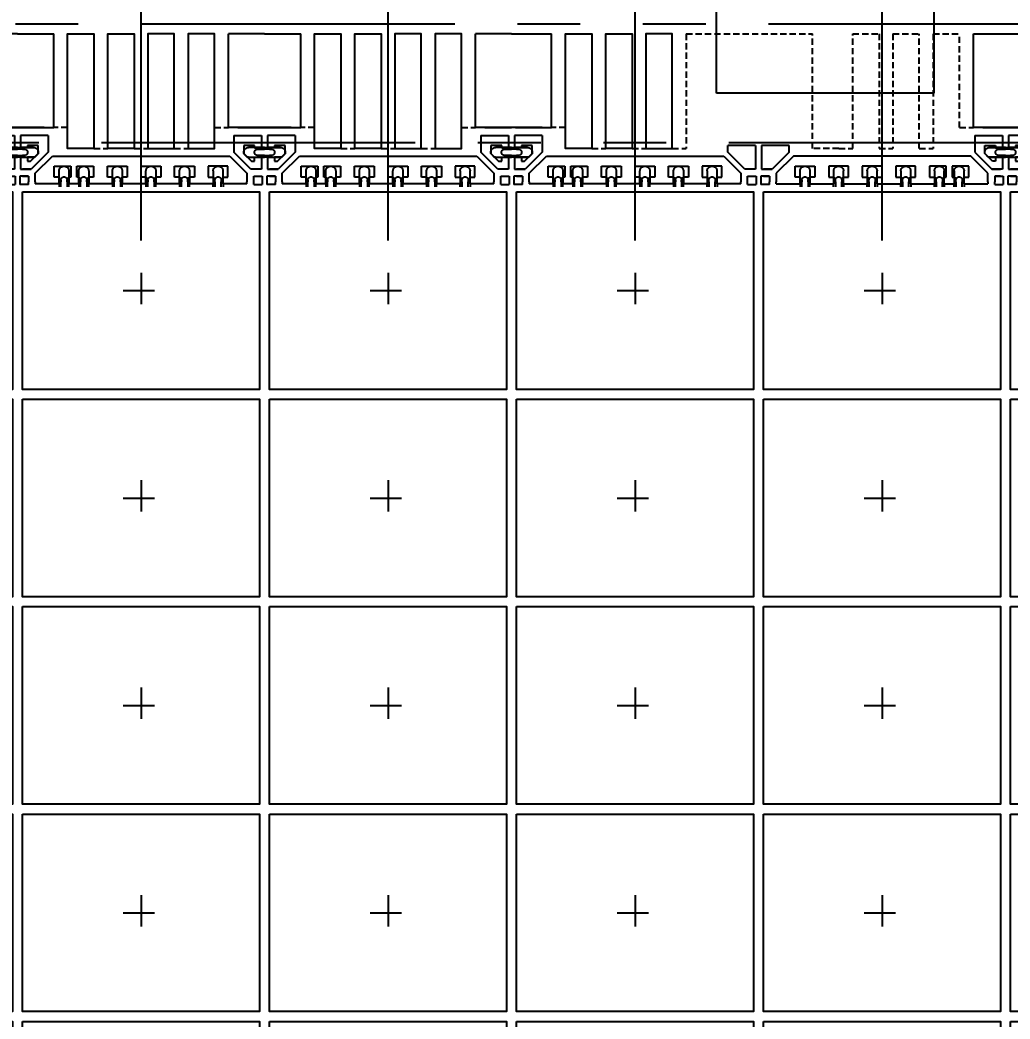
# Model space of a CAD drawing. Extents: x 98 to 785, y 191 to 514.
# Drawn here: x 182.7 to 232.8, y 383.9 to 434.5 of the extents above; entities that cross this region are included whole.
import ezdxf

# ---------------------------------------------------------------- set-up
doc = ezdxf.new("R2010")
doc.units = 0
doc.header["$LTSCALE"] = 12.7
doc.header["$MEASUREMENT"] = 0
doc.header["$PDMODE"] = 2
for name, pattern in [('CENTER', [2, 1.25, -0.25, 0.25, -0.25]), ('HIDDEN', [0.375, 0.25, -0.125]), ('PHANTOM', [2.5, 1.25, -0.25, 0.25, -0.25, 0.25, -0.25])]:
    doc.linetypes.add(name, pattern=pattern)
doc.layers.get('0').update_dxf_attribs({"linetype": 'CONTINUOUS'})
doc.layers.get('DEFPOINTS').update_dxf_attribs({"linetype": 'CONTINUOUS'})
for name, color, linetype in [('SH-01_CENTER', 2, 'CENTER'), ('SH-01_DIM', 4, 'CONTINUOUS'), ('SH-01_HATCH', 10, 'CONTINUOUS'), ('SH-01_HIDDEN', 6, 'HIDDEN'), ('SH-01_MISC', 5, 'CONTINUOUS'), ('SH-01_OBJECT', 7, 'CONTINUOUS'), ('SH-01_PHANTOM', 1, 'PHANTOM')]:
    doc.layers.add(name, color=color, linetype=linetype)
doc.styles.get("Standard").update_dxf_attribs({"font": 'simplex.shx', "width": 0.82})
doc.dimstyles.get("Standard").update_dxf_attribs({"dimtxt": 0.18, "dimasz": 0.18, "dimexe": 0.18, "dimexo": 0.0625, "dimgap": 0.09, "dimtad": 0, "dimtih": 1, "dimtoh": 1, "dimdec": 4, "dimzin": 0, "dimdsep": 46, "dimtxsty": 'STANDARD', "dimcen": 0.09, "dimadec": 0, "dimazin": 0, "dimtfac": 1, "dimtdec": 4, "dimtofl": 0, "dimtmove": 0, "dimatfit": 3, "dimfxl": 1, "dimtolj": 1, "dimtzin": 0, "dimarcsym": 0})
pattern_1 = [(45, (204.533842, 204.71789), (-0.022097087, 0.022097087), [])]
pattern_2 = [(45, (237.58964, 197.382512), (-0.02209709, 0.02209709), [])]

# ---------------------------------------------------------------- blocks, each defined once
blk = doc.blocks.new('*D17')
at = {"layer": 'DEFPOINTS', "color": 0, "ltscale": 0.05, "transparency": 16777216}
for p in [(149.533, 465.062), (149.533, 440.584), (445.033, 347.264)]:
    blk.add_point(p, dxfattribs=at)
at = {"layer": 'SH-01_DIM', "ltscale": 0.05, "transparency": 16777216}
blk.add_line((149.533, 443.124), (149.533, 465.062), dxfattribs=at)
at = {"layer": 'SH-01_DIM', "ltscale": 0.05, "transparency": 16777216, "insert": (149.533, 470.047), "char_height": 1.524, "attachment_point": 5, "rotation": 90}
blk.add_mtext('\\A1; 147.7500', dxfattribs=at)
blk = doc.blocks.new('_Open30')
at = {"color": 0, "lineweight": -2}
for p, q in [((-1, 0.268), (0, 0)), ((0, 0), (-1, -0.268)), ((0, 0), (-1, 0))]:
    blk.add_line(p, q, dxfattribs=at)
blk = doc.blocks.new('*D18')
at = {"layer": 'DEFPOINTS', "color": 0, "ltscale": 0.05, "transparency": 16777216}
for p in [(139.538, 457.57), (145.033, 441.264), (445.033, 347.264)]:
    blk.add_point(p, dxfattribs=at)
at = {"layer": 'SH-01_DIM', "ltscale": 0.05, "transparency": 16777216}
for p, q in [((139.538, 451.22), (139.538, 457.57)), ((145.033, 447.614), (139.538, 451.22)), ((145.033, 443.804), (145.033, 447.614))]:
    blk.add_line(p, q, dxfattribs=at)
at = {"layer": 'SH-01_DIM', "ltscale": 0.05, "transparency": 16777216, "insert": (139.538, 467.942), "char_height": 1.524, "attachment_point": 5, "rotation": 90}
blk.add_mtext('\\A1; 150.000+/-0.0760', dxfattribs=at)
blk = doc.blocks.new('*D20')
at = {"layer": 'DEFPOINTS', "color": 0, "ltscale": 0.05, "transparency": 16777216}
for p in [(186.122, 465.062), (186.133, 440.584), (445.033, 347.264)]:
    blk.add_point(p, dxfattribs=at)
at = {"layer": 'SH-01_DIM', "ltscale": 0.05, "transparency": 16777216}
for p, q in [((186.122, 458.712), (186.122, 465.062)), ((186.133, 452.362), (186.122, 458.712)), ((186.133, 443.124), (186.133, 452.362))]:
    blk.add_line(p, q, dxfattribs=at)
at = {"layer": 'SH-01_DIM', "ltscale": 0.05, "transparency": 16777216, "insert": (186.122, 470.047), "char_height": 1.524, "attachment_point": 5, "rotation": 90}
blk.add_mtext('\\A1; 129.4500', dxfattribs=at)
blk = doc.blocks.new('A$C548803C5')
at = {"layer": 'SH-01_CENTER', "ltscale": 0.05}
for p, q in [((1, 1.451), (1, 0.549)), ((0.549, 1), (1.451, 1))]:
    blk.add_line(p, q, dxfattribs=at)
at = {"layer": 'SH-01_MISC', "ltscale": 0.05}
blk.add_lwpolyline([(-2, 3.5), (4, 3.5), (4, -1.5), (-2, -1.5)], close=True, dxfattribs=at)
blk = doc.blocks.new('*D67')
at = {"layer": 'DEFPOINTS', "color": 0, "ltscale": 0.05, "transparency": 16777216}
for p in [(226.283, 453.199), (226.283, 420.764), (445.033, 347.264)]:
    blk.add_point(p, dxfattribs=at)
at = {"layer": 'SH-01_DIM', "ltscale": 0.05, "transparency": 16777216}
blk.add_line((226.283, 423.304), (226.283, 453.199), dxfattribs=at)
at = {"layer": 'SH-01_DIM', "ltscale": 0.05, "transparency": 16777216, "insert": (226.283, 458.184), "char_height": 1.524, "attachment_point": 5, "rotation": 90}
blk.add_mtext('\\A1; 109.3750', dxfattribs=at)
blk = doc.blocks.new('*D68')
at = {"layer": 'DEFPOINTS', "color": 0, "ltscale": 0.05, "transparency": 16777216}
for p in [(213.783, 453.199), (213.783, 420.764), (445.033, 347.264)]:
    blk.add_point(p, dxfattribs=at)
at = {"layer": 'SH-01_DIM', "ltscale": 0.05, "transparency": 16777216}
blk.add_line((213.783, 423.304), (213.783, 453.199), dxfattribs=at)
at = {"layer": 'SH-01_DIM', "ltscale": 0.05, "transparency": 16777216, "insert": (213.783, 458.065), "char_height": 1.524, "attachment_point": 5, "rotation": 90}
blk.add_mtext('\\A1; 115.6250', dxfattribs=at)
blk = doc.blocks.new('*D69')
at = {"layer": 'DEFPOINTS', "color": 0, "ltscale": 0.05, "transparency": 16777216}
for p in [(201.283, 453.199), (201.283, 420.764), (445.033, 347.264)]:
    blk.add_point(p, dxfattribs=at)
at = {"layer": 'SH-01_DIM', "ltscale": 0.05, "transparency": 16777216}
blk.add_line((201.283, 423.304), (201.283, 453.199), dxfattribs=at)
at = {"layer": 'SH-01_DIM', "ltscale": 0.05, "transparency": 16777216, "insert": (201.283, 458.065), "char_height": 1.524, "attachment_point": 5, "rotation": 90}
blk.add_mtext('\\A1; 121.8750', dxfattribs=at)
blk = doc.blocks.new('*D70')
at = {"layer": 'DEFPOINTS', "color": 0, "ltscale": 0.05, "transparency": 16777216}
for p in [(188.783, 453.199), (188.783, 420.764), (445.033, 347.264)]:
    blk.add_point(p, dxfattribs=at)
at = {"layer": 'SH-01_DIM', "ltscale": 0.05, "transparency": 16777216}
blk.add_line((188.783, 423.304), (188.783, 453.199), dxfattribs=at)
at = {"layer": 'SH-01_DIM', "ltscale": 0.05, "transparency": 16777216, "insert": (188.783, 458.065), "char_height": 1.524, "attachment_point": 5, "rotation": 90}
blk.add_mtext('\\A1; 128.1250', dxfattribs=at)
blk = doc.blocks.new('*D71')
at = {"layer": 'DEFPOINTS', "color": 0, "ltscale": 0.05, "transparency": 16777216}
for p in [(176.283, 453.199), (176.283, 420.764), (445.033, 347.264)]:
    blk.add_point(p, dxfattribs=at)
at = {"layer": 'SH-01_DIM', "ltscale": 0.05, "transparency": 16777216}
blk.add_line((176.283, 423.304), (176.283, 453.199), dxfattribs=at)
at = {"layer": 'SH-01_DIM', "ltscale": 0.05, "transparency": 16777216, "insert": (176.283, 458.184), "char_height": 1.524, "attachment_point": 5, "rotation": 90}
blk.add_mtext('\\A1; 134.3750', dxfattribs=at)
blk = doc.blocks.new('*D72')
at = {"layer": 'DEFPOINTS', "color": 0, "ltscale": 0.05, "transparency": 16777216}
for p in [(163.783, 453.199), (163.783, 420.764), (445.033, 347.264)]:
    blk.add_point(p, dxfattribs=at)
at = {"layer": 'SH-01_DIM', "ltscale": 0.05, "transparency": 16777216}
blk.add_line((163.783, 423.304), (163.783, 453.199), dxfattribs=at)
at = {"layer": 'SH-01_DIM', "ltscale": 0.05, "transparency": 16777216, "insert": (163.783, 458.184), "char_height": 1.524, "attachment_point": 5, "rotation": 90}
blk.add_mtext('\\A1; 140.6250', dxfattribs=at)
blk = doc.blocks.new('*D9')
at = {"layer": 'DEFPOINTS', "color": 0, "ltscale": 0.05, "transparency": 16777216}
for p in [(163.783, 420.764), (135.527, 406.764), (445.033, 347.264)]:
    blk.add_point(p, dxfattribs=at)
at = {"layer": 'SH-01_DIM', "ltscale": 0.05, "transparency": 16777216}
for p, q in [((148.227, 420.764), (141.877, 406.764)), ((161.243, 420.764), (148.227, 420.764)), ((141.877, 406.764), (135.527, 406.764))]:
    blk.add_line(p, q, dxfattribs=at)
at = {"layer": 'SH-01_DIM', "ltscale": 0.05, "transparency": 16777216, "insert": (131.018, 406.764), "char_height": 1.524, "attachment_point": 5}
blk.add_mtext('\\A1; 36.7500', dxfattribs=at)
blk = doc.blocks.new('*D10')
at = {"layer": 'DEFPOINTS', "color": 0, "ltscale": 0.05, "transparency": 16777216}
for p in [(163.783, 410.264), (135.527, 398.264), (445.033, 347.264)]:
    blk.add_point(p, dxfattribs=at)
at = {"layer": 'SH-01_DIM', "ltscale": 0.05, "transparency": 16777216}
for p, q in [((148.227, 410.264), (141.877, 398.264)), ((161.243, 410.264), (148.227, 410.264)), ((141.877, 398.264), (135.527, 398.264))]:
    blk.add_line(p, q, dxfattribs=at)
at = {"layer": 'SH-01_DIM', "ltscale": 0.05, "transparency": 16777216, "insert": (131.137, 398.264), "char_height": 1.524, "attachment_point": 5}
blk.add_mtext('\\A1; 31.5000', dxfattribs=at)
blk = doc.blocks.new('*D11')
at = {"layer": 'DEFPOINTS', "color": 0, "ltscale": 0.05, "transparency": 16777216}
for p in [(163.783, 399.764), (135.527, 389.764), (445.033, 347.264)]:
    blk.add_point(p, dxfattribs=at)
at = {"layer": 'SH-01_DIM', "ltscale": 0.05, "transparency": 16777216}
for p, q in [((148.227, 399.764), (141.877, 389.764)), ((161.243, 399.764), (148.227, 399.764)), ((141.877, 389.764), (135.527, 389.764))]:
    blk.add_line(p, q, dxfattribs=at)
at = {"layer": 'SH-01_DIM', "ltscale": 0.05, "transparency": 16777216, "insert": (131.018, 389.764), "char_height": 1.524, "attachment_point": 5}
blk.add_mtext('\\A1; 26.2500', dxfattribs=at)
blk = doc.blocks.new('*D12')
at = {"layer": 'DEFPOINTS', "color": 0, "ltscale": 0.05, "transparency": 16777216}
for p in [(163.783, 389.264), (135.527, 381.264), (445.033, 347.264)]:
    blk.add_point(p, dxfattribs=at)
at = {"layer": 'SH-01_DIM', "ltscale": 0.05, "transparency": 16777216}
for p, q in [((148.227, 389.264), (141.877, 381.264)), ((161.243, 389.264), (148.227, 389.264)), ((141.877, 381.264), (135.527, 381.264))]:
    blk.add_line(p, q, dxfattribs=at)
at = {"layer": 'SH-01_DIM', "ltscale": 0.05, "transparency": 16777216, "insert": (131.137, 381.264), "char_height": 1.524, "attachment_point": 5}
blk.add_mtext('\\A1; 21.0000', dxfattribs=at)
blk = doc.blocks.new('A$C4C6C51ED')
at = {"layer": 'SH-01_HATCH', "ltscale": 0.05}
h = blk.add_hatch(dxfattribs=at)
h.set_pattern_fill('ANSI31', color=10, scale=0.25)
h.set_pattern_definition([(45, (33.0558, -7.33538), (-0.02209709, 0.02209709), [])])
h.paths.add_polyline_path([(24.079, 3.584), (24.064, 3.584), (24.064, 3.759), (24.079, 3.759)])
h.paths.add_polyline_path([(24.579, 3.584), (24.564, 3.584), (24.564, 3.759), (24.579, 3.759)])
h.paths.add_polyline_path([(24.344, 3.584), (24.329, 3.584), (24.329, 3.759), (24.344, 3.759)])
h.paths.add_polyline_path([(25.194, 3.584), (25.179, 3.584), (25.179, 3.759), (25.194, 3.759)])
h.paths.add_polyline_path([(25.429, 3.584), (25.414, 3.584), (25.414, 3.759), (25.429, 3.759)])
h.paths.add_polyline_path([(26.279, 3.584), (26.264, 3.584), (26.264, 3.759), (26.279, 3.759)])
h.paths.add_polyline_path([(26.044, 3.584), (26.029, 3.584), (26.029, 3.584), (26.029, 3.759), (26.044, 3.759)])
h.paths.add_polyline_path([(27.129, 3.584), (27.114, 3.584), (27.114, 3.759), (27.129, 3.759)])
h.paths.add_polyline_path([(26.894, 3.584), (26.879, 3.584), (26.879, 3.584), (26.879, 3.759), (26.894, 3.759)])
h.paths.add_polyline_path([(27.744, 3.584), (27.729, 3.584), (27.729, 3.759), (27.744, 3.759)])
h = blk.add_hatch(dxfattribs=at)
h.set_pattern_fill('ANSI31', color=10, scale=0.25)
h.paths.add_polyline_path([(23.029, 2.849), (22.854, 2.849), (22.854, 2.834), (23.029, 2.834)])
h.paths.add_polyline_path([(28.954, 2.849), (28.779, 2.849), (28.779, 2.834), (28.954, 2.834)])
at = {"layer": 'SH-01_HIDDEN'}
for p, q in [((23.829, 3.759), (23.829, 3.834)), ((23.874, 3.834), (23.874, 3.709)), ((24.034, 3.709), (24.034, 3.834)), ((24.079, 3.834), (24.079, 3.759)), ((24.329, 3.759), (24.329, 3.834)), ((24.374, 3.834), (24.374, 3.709)), ((24.534, 3.709), (24.534, 3.834)), ((24.579, 3.834), (24.579, 3.759)), ((25.179, 3.759), (25.179, 3.834)), ((25.224, 3.834), (25.224, 3.709)), ((25.384, 3.709), (25.384, 3.834)), ((25.429, 3.834), (25.429, 3.759)), ((26.029, 3.759), (26.029, 3.834)), ((26.074, 3.834), (26.074, 3.709)), ((26.234, 3.709), (26.234, 3.834)), ((26.279, 3.834), (26.279, 3.759)), ((26.879, 3.759), (26.879, 3.834)), ((26.924, 3.834), (26.924, 3.709)), ((27.084, 3.709), (27.084, 3.834)), ((27.129, 3.834), (27.129, 3.759)), ((27.729, 3.834), (27.729, 3.759)), ((27.774, 3.709), (27.774, 3.834)), ((27.934, 3.834), (27.934, 3.709)), ((27.979, 3.759), (27.979, 3.834)), ((23.829, 3.584), (23.829, 3.429)), ((23.874, 3.659), (23.874, 3.709)), ((24.034, 3.709), (24.034, 3.659)), ((24.079, 3.429), (24.079, 3.584)), ((24.329, 3.584), (24.329, 3.429)), ((24.374, 3.659), (24.374, 3.709)), ((24.534, 3.709), (24.534, 3.659)), ((24.579, 3.429), (24.579, 3.584)), ((25.179, 3.584), (25.179, 3.429)), ((25.224, 3.659), (25.224, 3.709)), ((25.384, 3.709), (25.384, 3.659)), ((25.429, 3.429), (25.429, 3.584)), ((26.029, 3.584), (26.029, 3.429)), ((26.074, 3.659), (26.074, 3.709)), ((26.234, 3.709), (26.234, 3.659)), ((26.279, 3.429), (26.279, 3.584)), ((26.879, 3.584), (26.879, 3.429)), ((26.924, 3.659), (26.924, 3.709)), ((27.084, 3.709), (27.084, 3.659)), ((27.129, 3.429), (27.129, 3.584)), ((27.729, 3.429), (27.729, 3.584)), ((27.774, 3.709), (27.774, 3.659)), ((27.934, 3.659), (27.934, 3.709)), ((27.979, 3.584), (27.979, 3.429)), ((22.854, 3.084), (22.779, 3.084)), ((22.779, 3.039), (22.954, 3.039)), ((22.954, 3.039), (22.904, 3.039)), ((23.029, 3.084), (23.184, 3.084)), ((23.184, 3.084), (23.029, 3.084)), ((23.216, 3.078), (23.298, 2.996)), ((28.509, 2.996), (28.591, 3.078)), ((28.624, 3.084), (28.779, 3.084)), ((29.029, 3.039), (28.854, 3.039)), ((28.954, 3.084), (29.029, 3.084)), ((22.954, 2.879), (22.779, 2.879)), ((22.779, 2.834), (22.854, 2.834)), ((22.904, 2.879), (22.954, 2.879)), ((23.184, 2.834), (23.029, 2.834)), ((23.029, 2.834), (23.184, 2.834)), ((28.779, 2.834), (28.624, 2.834)), ((28.854, 2.879), (29.029, 2.879)), ((29.029, 2.834), (28.954, 2.834))]:
    blk.add_line(p, q, dxfattribs=at)
at = {"layer": 'SH-01_HIDDEN', "ltscale": 0.05}
for p, q in [((24.711, 2.859), (25.061, 2.859)), ((25.729, 2.859), (26.079, 2.859)), ((26.746, 2.859), (27.096, 2.859)), ((22.929, 2.334), (22.779, 2.334)), ((24.044, 2.334), (23.694, 2.334)), ((27.764, 2.334), (28.114, 2.334)), ((28.879, 2.334), (29.029, 2.334))]:
    blk.add_line(p, q, dxfattribs=at)
at = {"layer": 'SH-01_HIDDEN'}
for centre, radius, start, end in [((23.954, 3.659), 0.08, 180, 0), ((24.454, 3.659), 0.08, 180, 0), ((25.304, 3.659), 0.08, 180, 0), ((26.154, 3.659), 0.08, 180, 0), ((27.004, 3.659), 0.08, 180, 0), ((27.854, 3.659), 0.08, 180, 0), ((23.954, 3.434), 0.125, 182.3383, 357.6617), ((24.454, 3.434), 0.125, 182.3383, 357.6617), ((25.304, 3.434), 0.125, 182.3383, 357.6617), ((26.154, 3.434), 0.125, 182.3383, 357.6617), ((27.004, 3.434), 0.125, 182.3383, 357.6617), ((27.854, 3.434), 0.125, 182.3383, 357.6617), ((22.954, 2.959), 0.08, 270, 90), ((23.179, 2.959), 0.125, 72.4715, 87.6837), ((28.629, 2.959), 0.124, 92.3096, 107.5292), ((28.854, 2.959), 0.08, 90, 270), ((23.179, 2.959), 0.125, 272.3376, 17.4828), ((28.629, 2.959), 0.125, 162.5194, 267.665)]:
    blk.add_arc(centre, radius, start, end, dxfattribs=at)
at = {"layer": 'SH-01_OBJECT'}
for p, q in [((22.839, 3.559), (22.839, 3.774)), ((23.054, 3.774), (22.839, 3.774)), ((23.054, 3.559), (22.839, 3.559)), ((22.904, 3.559), (23.054, 3.559)), ((23.054, 3.774), (23.054, 3.759)), ((23.054, 3.759), (23.054, 3.709)), ((23.054, 3.559), (23.054, 3.709)), ((23.229, 3.709), (23.229, 3.759)), ((23.829, 3.759), (23.229, 3.759)), ((23.229, 3.709), (23.229, 3.49)), ((23.829, 3.584), (23.704, 3.584)), ((23.704, 3.584), (23.704, 3.309)), ((23.829, 3.759), (23.829, 3.584)), ((23.829, 3.709), (23.829, 3.584)), ((24.064, 3.584), (24.064, 3.759)), ((24.079, 3.584), (24.079, 3.759)), ((24.329, 3.759), (24.079, 3.759)), ((24.079, 3.584), (24.079, 3.709)), ((24.129, 3.584), (24.079, 3.584)), ((24.129, 3.309), (24.129, 3.584)), ((24.329, 3.584), (24.279, 3.584)), ((24.279, 3.584), (24.279, 3.309)), ((24.329, 3.759), (24.329, 3.584)), ((24.329, 3.709), (24.329, 3.584)), ((24.344, 3.759), (24.344, 3.584)), ((24.564, 3.584), (24.564, 3.759)), ((24.579, 3.584), (24.579, 3.759)), ((25.179, 3.759), (24.579, 3.759)), ((24.579, 3.584), (24.579, 3.709)), ((24.704, 3.584), (24.579, 3.584)), ((24.704, 3.309), (24.704, 3.584)), ((25.179, 3.584), (25.054, 3.584)), ((25.054, 3.584), (25.054, 3.309)), ((25.179, 3.759), (25.179, 3.584)), ((25.179, 3.709), (25.179, 3.584)), ((25.194, 3.759), (25.194, 3.584)), ((25.414, 3.584), (25.414, 3.759)), ((25.429, 3.584), (25.429, 3.759)), ((26.029, 3.759), (25.429, 3.759)), ((25.429, 3.584), (25.429, 3.709)), ((25.554, 3.584), (25.429, 3.584)), ((25.554, 3.309), (25.554, 3.584)), ((26.029, 3.584), (25.904, 3.584)), ((25.904, 3.584), (25.904, 3.309)), ((26.029, 3.759), (26.029, 3.584)), ((26.029, 3.709), (26.029, 3.584)), ((26.044, 3.759), (26.044, 3.584)), ((26.264, 3.584), (26.264, 3.759)), ((26.279, 3.584), (26.279, 3.759)), ((26.879, 3.759), (26.279, 3.759)), ((26.279, 3.584), (26.279, 3.709)), ((26.404, 3.584), (26.279, 3.584)), ((26.404, 3.309), (26.404, 3.584)), ((26.879, 3.584), (26.754, 3.584)), ((26.754, 3.584), (26.754, 3.309)), ((26.879, 3.759), (26.879, 3.584)), ((26.879, 3.709), (26.879, 3.584)), ((26.894, 3.584), (26.894, 3.759)), ((27.114, 3.759), (27.114, 3.584)), ((27.129, 3.584), (27.129, 3.759)), ((27.729, 3.759), (27.129, 3.759)), ((27.129, 3.584), (27.129, 3.709)), ((27.254, 3.584), (27.129, 3.584)), ((27.254, 3.309), (27.254, 3.584)), ((27.604, 3.584), (27.729, 3.584)), ((27.604, 3.309), (27.604, 3.584)), ((27.729, 3.584), (27.729, 3.759)), ((27.744, 3.759), (27.744, 3.584)), ((28.579, 3.759), (27.979, 3.759)), ((27.979, 3.759), (27.979, 3.584)), ((27.979, 3.709), (27.979, 3.584)), ((27.979, 3.584), (28.104, 3.584)), ((28.104, 3.584), (28.104, 3.309)), ((28.579, 3.759), (28.579, 3.709)), ((28.579, 3.49), (28.579, 3.709)), ((28.754, 3.774), (28.754, 3.559)), ((28.754, 3.774), (28.969, 3.774)), ((28.754, 3.559), (28.969, 3.559)), ((28.969, 3.559), (28.969, 3.774)), ((22.854, 3.384), (23.123, 3.384)), ((22.854, 3.084), (22.854, 3.384)), ((23.123, 3.384), (22.904, 3.384)), ((23.554, 2.953), (23.123, 3.384)), ((23.229, 3.49), (23.66, 3.059)), ((23.704, 3.309), (24.129, 3.309)), ((24.279, 3.309), (24.704, 3.309)), ((25.054, 3.309), (25.554, 3.309)), ((25.904, 3.309), (26.404, 3.309)), ((26.754, 3.309), (27.254, 3.309)), ((28.104, 3.309), (27.604, 3.309)), ((28.148, 3.059), (28.579, 3.49)), ((28.685, 3.384), (28.254, 2.953)), ((28.954, 3.384), (28.685, 3.384)), ((28.954, 3.084), (28.954, 3.384)), ((22.854, 3.084), (23.029, 3.084)), ((23.029, 3.084), (23.029, 3.184)), ((23.029, 3.184), (23.11, 3.184)), ((23.11, 3.184), (23.304, 2.991)), ((23.66, 3.059), (28.148, 3.059)), ((28.504, 2.991), (28.697, 3.184)), ((28.697, 3.184), (28.779, 3.184)), ((28.779, 3.184), (28.779, 3.084)), ((28.779, 3.084), (28.954, 3.084)), ((23.029, 2.849), (22.854, 2.849)), ((22.854, 2.534), (22.854, 2.834)), ((23.029, 2.834), (22.854, 2.834)), ((23.029, 2.784), (23.029, 2.834)), ((23.304, 2.784), (23.029, 2.784)), ((23.304, 2.991), (23.304, 2.784)), ((23.554, 2.534), (23.554, 2.953)), ((28.254, 2.534), (28.254, 2.953)), ((28.504, 2.784), (28.504, 2.991)), ((28.779, 2.784), (28.504, 2.784)), ((28.779, 2.849), (28.954, 2.849)), ((28.954, 2.834), (28.779, 2.834)), ((28.779, 2.834), (28.779, 2.784)), ((28.954, 2.534), (28.954, 2.834)), ((23.554, 2.534), (22.854, 2.534)), ((28.254, 2.534), (28.954, 2.534)), ((23.454, 2.334), (22.779, 2.334)), ((28.354, 2.334), (29.029, 2.334)), ((22.779, -0.041), (23.694, -0.041)), ((29.029, -0.041), (28.114, -0.041))]:
    blk.add_line(p, q, dxfattribs=at)
at = {"layer": 'SH-01_OBJECT', "ltscale": 0.05}
for p, q in [((24.064, 3.759), (24.079, 3.759)), ((24.064, 3.584), (24.079, 3.584)), ((24.329, 3.759), (24.344, 3.759)), ((24.329, 3.584), (24.344, 3.584)), ((24.564, 3.759), (24.579, 3.759)), ((24.564, 3.584), (24.579, 3.584)), ((25.179, 3.759), (25.194, 3.759)), ((25.179, 3.584), (25.194, 3.584)), ((25.414, 3.759), (25.429, 3.759)), ((25.414, 3.584), (25.429, 3.584)), ((26.029, 3.759), (26.044, 3.759)), ((26.029, 3.584), (26.044, 3.584)), ((26.264, 3.759), (26.279, 3.759)), ((26.264, 3.584), (26.279, 3.584)), ((26.894, 3.759), (26.879, 3.759)), ((26.894, 3.584), (26.879, 3.584)), ((27.129, 3.759), (27.114, 3.759)), ((27.129, 3.584), (27.114, 3.584)), ((27.729, 3.759), (27.744, 3.759)), ((27.729, 3.584), (27.744, 3.584)), ((22.854, 2.834), (22.854, 2.849)), ((23.029, 2.834), (23.029, 2.849)), ((28.779, 2.834), (28.779, 2.849)), ((28.954, 2.834), (28.954, 2.849)), ((22.779, 2.334), (23.694, 2.334)), ((23.694, 2.334), (23.694, -0.041)), ((28.114, 2.334), (28.114, -0.041)), ((29.029, 2.334), (28.114, 2.334))]:
    blk.add_line(p, q, dxfattribs=at)
for points in [[(24.711, 2.859), (24.044, 2.859), (24.044, -0.041), (24.711, -0.041)], [(25.729, 2.859), (25.061, 2.859), (25.061, -0.041), (25.729, -0.041)], [(26.079, 2.859), (26.746, 2.859), (26.746, -0.041), (26.079, -0.041)], [(27.096, 2.859), (27.764, 2.859), (27.764, -0.041), (27.096, -0.041)]]:
    blk.add_lwpolyline(points, close=True, dxfattribs=at)
blk = doc.blocks.new('1')
at = {"layer": 'SH-01_HATCH', "ltscale": 0.05}
h = blk.add_hatch(dxfattribs=at)
h.set_pattern_fill('ANSI31', color=10, scale=0.25)
h.set_pattern_definition(pattern_2)
h.paths.add_polyline_path([(228.612, 208.302), (228.597, 208.302), (228.597, 208.477), (228.612, 208.477)])
h.paths.add_polyline_path([(229.112, 208.302), (229.097, 208.302), (229.097, 208.477), (229.112, 208.477)])
h.paths.add_polyline_path([(228.877, 208.302), (228.862, 208.302), (228.862, 208.477), (228.877, 208.477)])
h.paths.add_polyline_path([(229.727, 208.302), (229.712, 208.302), (229.712, 208.477), (229.727, 208.477)])
h.paths.add_polyline_path([(229.962, 208.302), (229.947, 208.302), (229.947, 208.477), (229.962, 208.477)])
h.paths.add_polyline_path([(230.812, 208.302), (230.797, 208.302), (230.797, 208.477), (230.812, 208.477)])
h.paths.add_polyline_path([(230.577, 208.302), (230.562, 208.302), (230.562, 208.302), (230.562, 208.477), (230.577, 208.477)])
h.paths.add_polyline_path([(231.662, 208.302), (231.647, 208.302), (231.647, 208.477), (231.662, 208.477)])
h.paths.add_polyline_path([(231.427, 208.302), (231.412, 208.302), (231.412, 208.302), (231.412, 208.477), (231.427, 208.477)])
h.paths.add_polyline_path([(232.277, 208.302), (232.262, 208.302), (232.262, 208.477), (232.277, 208.477)])
h = blk.add_hatch(dxfattribs=at)
h.set_pattern_fill('ANSI31', color=10, scale=0.25)
h.set_pattern_definition(pattern_2)
h.paths.add_polyline_path([(238.512, 208.302), (238.527, 208.302), (238.527, 208.477), (238.512, 208.477)])
h.paths.add_polyline_path([(238.012, 208.302), (238.027, 208.302), (238.027, 208.477), (238.012, 208.477)])
h.paths.add_polyline_path([(238.247, 208.302), (238.262, 208.302), (238.262, 208.477), (238.247, 208.477)])
h.paths.add_polyline_path([(237.397, 208.302), (237.412, 208.302), (237.412, 208.477), (237.397, 208.477)])
h.paths.add_polyline_path([(237.162, 208.302), (237.177, 208.302), (237.177, 208.477), (237.162, 208.477)])
h.paths.add_polyline_path([(236.312, 208.302), (236.327, 208.302), (236.327, 208.477), (236.312, 208.477)])
h.paths.add_polyline_path([(236.547, 208.302), (236.562, 208.302), (236.562, 208.302), (236.562, 208.477), (236.547, 208.477)])
h.paths.add_polyline_path([(235.462, 208.302), (235.477, 208.302), (235.477, 208.477), (235.462, 208.477)])
h.paths.add_polyline_path([(235.697, 208.302), (235.712, 208.302), (235.712, 208.302), (235.712, 208.477), (235.697, 208.477)])
h.paths.add_polyline_path([(234.847, 208.302), (234.862, 208.302), (234.862, 208.477), (234.847, 208.477)])
h = blk.add_hatch(dxfattribs=at)
h.set_pattern_fill('ANSI31', color=10, scale=0.25)
h.set_pattern_definition(pattern_1)
h.paths.add_polyline_path([(227.562, 207.567), (227.387, 207.567), (227.387, 207.552), (227.562, 207.552)])
h = blk.add_hatch(dxfattribs=at)
h.set_pattern_fill('ANSI31', color=10, scale=0.25)
h.set_pattern_definition(pattern_1)
h.paths.add_polyline_path([(239.562, 207.567), (239.737, 207.567), (239.737, 207.552), (239.562, 207.552)])
for p, q in [((228.362, 208.477), (227.762, 208.477)), ((233.112, 208.477), (232.512, 208.477)), ((234.012, 208.477), (234.612, 208.477)), ((238.762, 208.477), (239.362, 208.477))]:
    blk.add_line(p, q)
at = {"layer": 'SH-01_HIDDEN'}
for p, q in [((228.362, 208.477), (228.362, 208.552)), ((228.407, 208.552), (228.407, 208.427)), ((228.407, 208.377), (228.407, 208.427)), ((228.567, 208.427), (228.567, 208.552)), ((228.567, 208.427), (228.567, 208.377)), ((228.612, 208.552), (228.612, 208.477)), ((228.862, 208.477), (228.862, 208.552)), ((228.907, 208.552), (228.907, 208.427)), ((228.907, 208.377), (228.907, 208.427)), ((229.067, 208.427), (229.067, 208.552)), ((229.067, 208.427), (229.067, 208.377)), ((229.112, 208.552), (229.112, 208.477)), ((229.712, 208.477), (229.712, 208.552)), ((229.757, 208.552), (229.757, 208.427)), ((229.757, 208.377), (229.757, 208.427)), ((229.917, 208.427), (229.917, 208.552)), ((229.917, 208.427), (229.917, 208.377)), ((229.962, 208.552), (229.962, 208.477)), ((230.562, 208.477), (230.562, 208.552)), ((230.607, 208.552), (230.607, 208.427)), ((230.607, 208.377), (230.607, 208.427)), ((230.767, 208.427), (230.767, 208.552)), ((230.767, 208.427), (230.767, 208.377)), ((230.812, 208.552), (230.812, 208.477)), ((231.412, 208.477), (231.412, 208.552)), ((231.457, 208.552), (231.457, 208.427)), ((231.457, 208.377), (231.457, 208.427)), ((231.617, 208.427), (231.617, 208.552)), ((231.617, 208.427), (231.617, 208.377)), ((231.662, 208.552), (231.662, 208.477)), ((232.262, 208.552), (232.262, 208.477)), ((232.307, 208.427), (232.307, 208.552)), ((232.307, 208.427), (232.307, 208.377)), ((232.467, 208.552), (232.467, 208.427)), ((232.467, 208.377), (232.467, 208.427)), ((232.512, 208.477), (232.512, 208.552)), ((234.612, 208.477), (234.612, 208.552)), ((234.657, 208.552), (234.657, 208.427)), ((234.657, 208.377), (234.657, 208.427)), ((234.817, 208.427), (234.817, 208.552)), ((234.817, 208.427), (234.817, 208.377)), ((234.862, 208.552), (234.862, 208.477)), ((235.462, 208.552), (235.462, 208.477)), ((235.507, 208.427), (235.507, 208.552)), ((235.507, 208.427), (235.507, 208.377)), ((235.667, 208.552), (235.667, 208.427)), ((235.667, 208.377), (235.667, 208.427)), ((235.712, 208.477), (235.712, 208.552)), ((236.312, 208.552), (236.312, 208.477)), ((236.357, 208.427), (236.357, 208.552)), ((236.357, 208.427), (236.357, 208.377)), ((236.517, 208.552), (236.517, 208.427)), ((236.517, 208.377), (236.517, 208.427)), ((236.562, 208.477), (236.562, 208.552)), ((237.162, 208.552), (237.162, 208.477)), ((237.207, 208.427), (237.207, 208.552)), ((237.207, 208.427), (237.207, 208.377)), ((237.367, 208.552), (237.367, 208.427)), ((237.367, 208.377), (237.367, 208.427)), ((237.412, 208.477), (237.412, 208.552)), ((238.012, 208.552), (238.012, 208.477)), ((238.057, 208.427), (238.057, 208.552)), ((238.057, 208.427), (238.057, 208.377)), ((238.217, 208.552), (238.217, 208.427)), ((238.217, 208.377), (238.217, 208.427)), ((238.262, 208.477), (238.262, 208.552)), ((238.512, 208.552), (238.512, 208.477)), ((238.557, 208.427), (238.557, 208.552)), ((238.557, 208.427), (238.557, 208.377)), ((238.717, 208.552), (238.717, 208.427)), ((238.717, 208.377), (238.717, 208.427)), ((238.762, 208.477), (238.762, 208.552)), ((228.362, 208.302), (228.362, 208.147)), ((228.612, 208.147), (228.612, 208.302)), ((228.862, 208.302), (228.862, 208.147)), ((229.112, 208.147), (229.112, 208.302)), ((229.712, 208.302), (229.712, 208.147)), ((229.962, 208.147), (229.962, 208.302)), ((230.562, 208.302), (230.562, 208.147)), ((230.812, 208.147), (230.812, 208.302)), ((231.412, 208.302), (231.412, 208.147)), ((231.662, 208.147), (231.662, 208.302)), ((232.262, 208.147), (232.262, 208.302)), ((232.512, 208.302), (232.512, 208.147)), ((234.612, 208.302), (234.612, 208.147)), ((234.862, 208.147), (234.862, 208.302)), ((235.462, 208.147), (235.462, 208.302)), ((235.712, 208.302), (235.712, 208.147)), ((236.312, 208.147), (236.312, 208.302)), ((236.562, 208.302), (236.562, 208.147)), ((237.162, 208.147), (237.162, 208.302)), ((237.412, 208.302), (237.412, 208.147)), ((238.012, 208.147), (238.012, 208.302)), ((238.262, 208.302), (238.262, 208.147)), ((238.512, 208.147), (238.512, 208.302)), ((238.762, 208.302), (238.762, 208.147)), ((227.717, 207.802), (227.312, 207.802)), ((227.312, 207.757), (227.487, 207.757)), ((227.437, 207.802), (227.717, 207.802)), ((227.487, 207.757), (227.437, 207.757)), ((227.75, 207.796), (227.832, 207.714)), ((239.375, 207.796), (239.293, 207.714)), ((239.687, 207.802), (239.407, 207.802)), ((239.407, 207.802), (239.812, 207.802)), ((239.637, 207.757), (239.687, 207.757)), ((239.812, 207.757), (239.637, 207.757)), ((227.487, 207.597), (227.312, 207.597)), ((227.312, 207.552), (227.717, 207.552)), ((227.437, 207.597), (227.487, 207.597)), ((227.717, 207.552), (227.437, 207.552)), ((239.407, 207.552), (239.687, 207.552)), ((239.812, 207.552), (239.407, 207.552)), ((239.687, 207.597), (239.637, 207.597)), ((239.637, 207.597), (239.812, 207.597))]:
    blk.add_line(p, q, dxfattribs=at)
at = {"layer": 'SH-01_HIDDEN', "ltscale": 0.05}
for p, q in [((229.345, 207.577), (229.695, 207.577)), ((230.362, 207.577), (230.712, 207.577)), ((231.38, 207.577), (231.73, 207.577)), ((231.73, 204.677), (231.73, 207.577)), ((235.595, 207.577), (234.927, 207.577)), ((234.927, 207.577), (234.927, 204.677)), ((235.595, 207.577), (235.945, 207.577)), ((235.945, 207.577), (235.945, 204.677)), ((236.612, 204.677), (236.612, 207.577)), ((236.612, 207.577), (236.962, 207.577)), ((236.962, 204.677), (236.962, 207.577)), ((237.63, 207.577), (237.63, 204.677)), ((237.63, 207.577), (237.98, 207.577)), ((237.98, 204.677), (237.98, 207.577)), ((227.562, 207.052), (227.412, 207.052)), ((228.677, 207.052), (228.327, 207.052)), ((238.647, 207.052), (238.647, 204.677)), ((238.647, 207.052), (238.997, 207.052)), ((239.762, 207.052), (239.912, 207.052)), ((231.73, 204.677), (234.927, 204.677)), ((235.945, 204.677), (236.612, 204.677)), ((236.962, 204.677), (237.63, 204.677)), ((237.98, 204.677), (238.647, 204.677))]:
    blk.add_line(p, q, dxfattribs=at)
at = {"layer": 'SH-01_HIDDEN'}
for centre, radius, start, end in [((228.487, 208.377), 0.08, 180, 0), ((228.987, 208.377), 0.08, 180, 0), ((229.837, 208.377), 0.08, 180, 0), ((230.687, 208.377), 0.08, 180, 0), ((231.537, 208.377), 0.08, 180, 0), ((232.387, 208.377), 0.08, 180, 0), ((234.737, 208.377), 0.08, 180, 0), ((235.587, 208.377), 0.08, 180, 0), ((236.437, 208.377), 0.08, 180, 0), ((237.287, 208.377), 0.08, 180, 0), ((238.137, 208.377), 0.08, 180, 0), ((238.637, 208.377), 0.08, 180, 0), ((228.487, 208.152), 0.125, 182.3383, 357.6617), ((228.987, 208.152), 0.125, 182.3383, 357.6617), ((229.837, 208.152), 0.125, 182.3383, 357.6617), ((230.687, 208.152), 0.125, 182.3383, 357.6617), ((231.537, 208.152), 0.125, 182.3383, 357.6617), ((232.387, 208.152), 0.125, 182.3383, 357.6617), ((234.737, 208.152), 0.125, 182.3383, 357.6617), ((235.587, 208.152), 0.125, 182.3383, 357.6617), ((236.437, 208.152), 0.125, 182.3383, 357.6617), ((237.287, 208.152), 0.125, 182.3383, 357.6617), ((238.137, 208.152), 0.125, 182.3383, 357.6617), ((238.637, 208.152), 0.125, 182.3383, 357.6617), ((227.487, 207.677), 0.08, 270, 90), ((227.712, 207.677), 0.125, 72.4715, 87.6837), ((227.712, 207.677), 0.125, 272.3376, 17.4828), ((239.413, 207.677), 0.125, 162.5172, 267.6624), ((239.413, 207.677), 0.125, 92.3163, 107.5285), ((239.637, 207.677), 0.08, 90, 270)]:
    blk.add_arc(centre, radius, start, end, dxfattribs=at)
at = {"layer": 'SH-01_OBJECT'}
for p, q in [((227.372, 208.277), (227.372, 208.492)), ((227.587, 208.492), (227.372, 208.492)), ((227.587, 208.492), (227.587, 208.477)), ((227.587, 208.477), (227.587, 208.427)), ((227.587, 208.277), (227.587, 208.427)), ((227.762, 208.427), (227.762, 208.477)), ((227.762, 208.427), (227.762, 208.208)), ((228.362, 208.477), (228.362, 208.302)), ((228.362, 208.427), (228.362, 208.302)), ((228.597, 208.302), (228.597, 208.477)), ((228.612, 208.302), (228.612, 208.477)), ((228.862, 208.477), (228.612, 208.477)), ((228.612, 208.302), (228.612, 208.427)), ((228.862, 208.477), (228.862, 208.302)), ((228.862, 208.427), (228.862, 208.302)), ((228.877, 208.477), (228.877, 208.302)), ((229.097, 208.302), (229.097, 208.477)), ((229.112, 208.302), (229.112, 208.477)), ((229.712, 208.477), (229.112, 208.477)), ((229.112, 208.302), (229.112, 208.427)), ((229.712, 208.477), (229.712, 208.302)), ((229.712, 208.427), (229.712, 208.302)), ((229.727, 208.477), (229.727, 208.302)), ((229.947, 208.302), (229.947, 208.477)), ((229.962, 208.302), (229.962, 208.477)), ((230.562, 208.477), (229.962, 208.477)), ((229.962, 208.302), (229.962, 208.427)), ((230.562, 208.477), (230.562, 208.302)), ((230.562, 208.427), (230.562, 208.302)), ((230.577, 208.477), (230.577, 208.302)), ((230.797, 208.302), (230.797, 208.477)), ((230.812, 208.302), (230.812, 208.477)), ((231.412, 208.477), (230.812, 208.477)), ((230.812, 208.302), (230.812, 208.427)), ((231.412, 208.477), (231.412, 208.302)), ((231.412, 208.427), (231.412, 208.302)), ((231.427, 208.302), (231.427, 208.477)), ((231.647, 208.477), (231.647, 208.302)), ((231.662, 208.302), (231.662, 208.477)), ((232.262, 208.477), (231.662, 208.477)), ((231.662, 208.302), (231.662, 208.427)), ((232.262, 208.302), (232.262, 208.477)), ((232.277, 208.477), (232.277, 208.302)), ((232.512, 208.477), (232.512, 208.302)), ((232.512, 208.427), (232.512, 208.302)), ((233.112, 208.477), (233.112, 208.427)), ((233.112, 208.208), (233.112, 208.427)), ((233.287, 208.492), (233.287, 208.277)), ((233.287, 208.492), (233.502, 208.492)), ((233.502, 208.277), (233.502, 208.492)), ((233.622, 208.277), (233.622, 208.492)), ((233.837, 208.492), (233.622, 208.492)), ((233.837, 208.492), (233.837, 208.477)), ((233.837, 208.477), (233.837, 208.427)), ((233.837, 208.277), (233.837, 208.427)), ((234.012, 208.477), (234.012, 208.427)), ((234.012, 208.208), (234.012, 208.427)), ((234.612, 208.477), (234.612, 208.302)), ((234.612, 208.427), (234.612, 208.302)), ((234.847, 208.477), (234.847, 208.302)), ((234.862, 208.302), (234.862, 208.477)), ((234.862, 208.477), (235.462, 208.477)), ((235.462, 208.302), (235.462, 208.477)), ((235.462, 208.302), (235.462, 208.427)), ((235.477, 208.477), (235.477, 208.302)), ((235.697, 208.302), (235.697, 208.477)), ((235.712, 208.477), (235.712, 208.302)), ((235.712, 208.477), (236.312, 208.477)), ((235.712, 208.427), (235.712, 208.302)), ((236.312, 208.302), (236.312, 208.477)), ((236.312, 208.302), (236.312, 208.427)), ((236.327, 208.302), (236.327, 208.477)), ((236.547, 208.477), (236.547, 208.302)), ((236.562, 208.477), (236.562, 208.302)), ((236.562, 208.477), (237.162, 208.477)), ((236.562, 208.427), (236.562, 208.302)), ((237.162, 208.302), (237.162, 208.477)), ((237.162, 208.302), (237.162, 208.427)), ((237.177, 208.302), (237.177, 208.477)), ((237.397, 208.477), (237.397, 208.302)), ((237.412, 208.477), (237.412, 208.302)), ((237.412, 208.477), (238.012, 208.477)), ((237.412, 208.427), (237.412, 208.302)), ((238.012, 208.302), (238.012, 208.477)), ((238.012, 208.302), (238.012, 208.427)), ((238.027, 208.302), (238.027, 208.477)), ((238.247, 208.477), (238.247, 208.302)), ((238.262, 208.477), (238.262, 208.302)), ((238.262, 208.477), (238.512, 208.477)), ((238.262, 208.427), (238.262, 208.302)), ((238.512, 208.302), (238.512, 208.477)), ((238.512, 208.302), (238.512, 208.427)), ((238.527, 208.302), (238.527, 208.477)), ((238.762, 208.477), (238.762, 208.302)), ((238.762, 208.427), (238.762, 208.302)), ((239.362, 208.427), (239.362, 208.477)), ((239.362, 208.427), (239.362, 208.208)), ((239.537, 208.492), (239.537, 208.477)), ((239.537, 208.492), (239.752, 208.492)), ((239.537, 208.477), (239.537, 208.427)), ((239.537, 208.277), (239.537, 208.427)), ((239.752, 208.277), (239.752, 208.492)), ((227.587, 208.277), (227.372, 208.277)), ((227.437, 208.277), (227.587, 208.277)), ((227.762, 208.208), (228.194, 207.777)), ((228.362, 208.302), (228.237, 208.302)), ((228.237, 208.302), (228.237, 208.027)), ((228.662, 208.302), (228.612, 208.302)), ((228.662, 208.027), (228.662, 208.302)), ((228.862, 208.302), (228.812, 208.302)), ((228.812, 208.302), (228.812, 208.027)), ((229.237, 208.302), (229.112, 208.302)), ((229.237, 208.027), (229.237, 208.302)), ((229.712, 208.302), (229.587, 208.302)), ((229.587, 208.302), (229.587, 208.027)), ((230.087, 208.302), (229.962, 208.302)), ((230.087, 208.027), (230.087, 208.302)), ((230.562, 208.302), (230.437, 208.302)), ((230.437, 208.302), (230.437, 208.027)), ((230.937, 208.302), (230.812, 208.302)), ((230.937, 208.027), (230.937, 208.302)), ((231.412, 208.302), (231.287, 208.302)), ((231.287, 208.302), (231.287, 208.027)), ((231.787, 208.302), (231.662, 208.302)), ((231.787, 208.027), (231.787, 208.302)), ((232.137, 208.302), (232.262, 208.302)), ((232.137, 208.027), (232.137, 208.302)), ((232.512, 208.302), (232.637, 208.302)), ((232.637, 208.302), (232.637, 208.027)), ((232.681, 207.777), (233.112, 208.208)), ((233.287, 208.277), (233.502, 208.277)), ((233.837, 208.277), (233.622, 208.277)), ((233.687, 208.277), (233.837, 208.277)), ((234.444, 207.777), (234.012, 208.208)), ((234.612, 208.302), (234.487, 208.302)), ((234.487, 208.302), (234.487, 208.027)), ((234.987, 208.302), (234.862, 208.302)), ((234.987, 208.027), (234.987, 208.302)), ((235.337, 208.302), (235.462, 208.302)), ((235.337, 208.027), (235.337, 208.302)), ((235.712, 208.302), (235.837, 208.302)), ((235.837, 208.302), (235.837, 208.027)), ((236.187, 208.302), (236.312, 208.302)), ((236.187, 208.027), (236.187, 208.302)), ((236.562, 208.302), (236.687, 208.302)), ((236.687, 208.302), (236.687, 208.027)), ((237.037, 208.302), (237.162, 208.302)), ((237.037, 208.027), (237.037, 208.302)), ((237.412, 208.302), (237.537, 208.302)), ((237.537, 208.302), (237.537, 208.027)), ((237.887, 208.302), (238.012, 208.302)), ((237.887, 208.027), (237.887, 208.302)), ((238.262, 208.302), (238.312, 208.302)), ((238.312, 208.302), (238.312, 208.027)), ((238.462, 208.302), (238.512, 208.302)), ((238.462, 208.027), (238.462, 208.302)), ((238.762, 208.302), (238.887, 208.302)), ((238.887, 208.302), (238.887, 208.027)), ((239.362, 208.208), (238.931, 207.777)), ((239.687, 208.277), (239.537, 208.277)), ((239.537, 208.277), (239.752, 208.277)), ((227.387, 208.102), (227.656, 208.102)), ((227.387, 207.802), (227.387, 208.102)), ((227.656, 208.102), (227.437, 208.102)), ((227.562, 207.802), (227.562, 207.902)), ((227.562, 207.902), (227.644, 207.902)), ((227.644, 207.902), (227.837, 207.708)), ((228.087, 207.671), (227.656, 208.102)), ((228.237, 208.027), (228.662, 208.027)), ((228.812, 208.027), (229.237, 208.027)), ((229.587, 208.027), (230.087, 208.027)), ((230.437, 208.027), (230.937, 208.027)), ((231.287, 208.027), (231.787, 208.027)), ((232.637, 208.027), (232.137, 208.027)), ((233.219, 208.102), (232.787, 207.671)), ((233.487, 208.102), (233.219, 208.102)), ((233.487, 207.502), (233.487, 208.102)), ((233.637, 208.102), (233.906, 208.102)), ((233.637, 207.502), (233.637, 208.102)), ((233.906, 208.102), (233.687, 208.102)), ((234.337, 207.671), (233.906, 208.102)), ((234.487, 208.027), (234.987, 208.027)), ((235.837, 208.027), (235.337, 208.027)), ((236.687, 208.027), (236.187, 208.027)), ((237.537, 208.027), (237.037, 208.027)), ((238.312, 208.027), (237.887, 208.027)), ((238.887, 208.027), (238.462, 208.027)), ((239.037, 207.671), (239.469, 208.102)), ((239.481, 207.902), (239.287, 207.708)), ((239.469, 208.102), (239.687, 208.102)), ((239.737, 208.102), (239.469, 208.102)), ((239.562, 207.902), (239.481, 207.902)), ((239.562, 207.802), (239.562, 207.902)), ((239.737, 207.802), (239.737, 208.102)), ((227.387, 207.802), (227.562, 207.802)), ((227.837, 207.708), (227.837, 207.502)), ((228.087, 207.252), (228.087, 207.671)), ((228.194, 207.777), (232.681, 207.777)), ((238.931, 207.777), (234.444, 207.777)), ((239.037, 207.252), (239.037, 207.671)), ((239.287, 207.708), (239.287, 207.502)), ((239.737, 207.802), (239.562, 207.802)), ((227.562, 207.567), (227.387, 207.567)), ((227.562, 207.552), (227.387, 207.552)), ((227.387, 207.252), (227.387, 207.552)), ((227.562, 207.502), (227.562, 207.552)), ((227.837, 207.502), (227.562, 207.502)), ((233.487, 207.502), (232.787, 207.502)), ((234.337, 207.502), (233.637, 207.502)), ((234.087, 207.502), (233.812, 207.502)), ((239.287, 207.502), (239.562, 207.502)), ((239.562, 207.567), (239.737, 207.567)), ((239.562, 207.502), (239.562, 207.552)), ((239.562, 207.552), (239.737, 207.552)), ((239.737, 207.252), (239.737, 207.552)), ((228.087, 207.252), (227.387, 207.252)), ((239.037, 207.252), (239.737, 207.252)), ((228.087, 207.052), (227.312, 207.052)), ((239.237, 207.052), (239.912, 207.052)), ((227.312, 204.677), (228.327, 204.677)), ((238.997, 204.677), (239.912, 204.677))]:
    blk.add_line(p, q, dxfattribs=at)
at = {"layer": 'SH-01_OBJECT', "ltscale": 0.05}
for p, q in [((228.597, 208.477), (228.612, 208.477)), ((228.862, 208.477), (228.877, 208.477)), ((229.097, 208.477), (229.112, 208.477)), ((229.712, 208.477), (229.727, 208.477)), ((229.947, 208.477), (229.962, 208.477)), ((230.562, 208.477), (230.577, 208.477)), ((230.797, 208.477), (230.812, 208.477)), ((231.427, 208.477), (231.412, 208.477)), ((231.662, 208.477), (231.647, 208.477)), ((232.262, 208.477), (232.277, 208.477)), ((234.862, 208.477), (234.847, 208.477)), ((235.462, 208.477), (235.477, 208.477)), ((235.697, 208.477), (235.712, 208.477)), ((236.327, 208.477), (236.312, 208.477)), ((236.562, 208.477), (236.547, 208.477)), ((237.177, 208.477), (237.162, 208.477)), ((237.412, 208.477), (237.397, 208.477)), ((238.027, 208.477), (238.012, 208.477)), ((238.262, 208.477), (238.247, 208.477)), ((238.527, 208.477), (238.512, 208.477)), ((228.597, 208.302), (228.612, 208.302)), ((228.862, 208.302), (228.877, 208.302)), ((229.097, 208.302), (229.112, 208.302)), ((229.712, 208.302), (229.727, 208.302)), ((229.947, 208.302), (229.962, 208.302)), ((230.562, 208.302), (230.577, 208.302)), ((230.797, 208.302), (230.812, 208.302)), ((231.427, 208.302), (231.412, 208.302)), ((231.662, 208.302), (231.647, 208.302)), ((232.262, 208.302), (232.277, 208.302)), ((234.862, 208.302), (234.847, 208.302)), ((235.462, 208.302), (235.477, 208.302)), ((235.697, 208.302), (235.712, 208.302)), ((236.327, 208.302), (236.312, 208.302)), ((236.562, 208.302), (236.547, 208.302)), ((237.177, 208.302), (237.162, 208.302)), ((237.412, 208.302), (237.397, 208.302)), ((238.027, 208.302), (238.012, 208.302)), ((238.262, 208.302), (238.247, 208.302)), ((238.527, 208.302), (238.512, 208.302)), ((232.787, 207.671), (232.787, 207.502)), ((234.337, 207.671), (234.337, 207.502)), ((227.387, 207.552), (227.387, 207.567)), ((227.562, 207.552), (227.562, 207.567)), ((239.562, 207.552), (239.562, 207.567)), ((239.737, 207.552), (239.737, 207.567)), ((227.412, 207.052), (228.327, 207.052)), ((228.327, 207.052), (228.327, 204.677)), ((238.997, 207.052), (238.997, 204.677)), ((239.912, 207.052), (238.997, 207.052))]:
    blk.add_line(p, q, dxfattribs=at)
for points in [[(229.345, 207.577), (228.677, 207.577), (228.677, 204.677), (229.345, 204.677)], [(230.362, 207.577), (229.695, 207.577), (229.695, 204.677), (230.362, 204.677)], [(230.712, 207.577), (231.38, 207.577), (231.38, 204.677), (230.712, 204.677)]]:
    blk.add_lwpolyline(points, close=True, dxfattribs=at)

msp = doc.modelspace()

# ---------------------------------------------------------------- linework, layer by layer
at = {"layer": 'SH-01_PHANTOM'}
for p, q in [((217.90813, 430.76424), (217.90813, 441.76424)), ((228.90813, 441.76424), (228.90813, 430.76424)), ((157.03313, 434.26424), (733.03313, 434.26424)), ((228.90813, 430.76424), (217.90813, 430.76424)), ((155.03313, 428.26424), (735.03313, 428.26424))]:
    msp.add_line(p, q, dxfattribs=at)

# ---------------------------------------------------------------- block references
at = {"layer": 'SH-01_MISC', "ltscale": 0.05, "xscale": 2, "yscale": 2, "zscale": 2, "row_count": 15, "column_count": 46, "row_spacing": 10.5, "column_spacing": 12.5}
msp.add_blockref('A$C548803C5', (161.78313, 271.76424), dxfattribs=at)
at = {"layer": 'SH-01_OBJECT', "ltscale": 0.05, "xscale": -2, "yscale": 2, "zscale": 2, "rotation": 180, "row_count": 1, "row_spacing": 0, "column_spacing": -12.5}
for p, column_count in [((111.97587, 433.68173), 4), ((186.97587, 433.68173), 10)]:
    msp.add_blockref('A$C4C6C51ED', p, dxfattribs=dict(at, column_count=column_count))
at = {"layer": 'SH-01_OBJECT', "xscale": -2, "yscale": 2, "zscale": 2, "rotation": 180}
msp.add_blockref('1', (-247.09182, 843.11751), dxfattribs=at)

# ---------------------------------------------------------------- dimensions: what is measured, and where the dimension line sits
at = {"layer": 'SH-01_DIM', "ltscale": 0.05}
dim = msp.add_ordinate_dim(feature_location=(145.03313, 441.26424), offset=(-5.49521, 16.30548), dtype=1, origin=(445.03313, 347.26424), text='<>+/-0.0760', dimstyle='STANDARD', override={"dimscale": 25.4, "dimtxt": 0.06, "dimasz": 0.125, "dimexe": 0.1, "dimexo": 0.1, "dimgap": 0.03, "dimtih": 0, "dimtoh": 0, "dimdec": 3, "dimlfac": 0.5, "dimzin": 1, "dimpost": ' <>\\X', "dimblk": 'Open30', "dimcen": -0.09, "dimclrd": 256, "dimclre": 256, "dimclrt": 256, "dimazin": 1, "dimtp": 0.03, "dimtm": 0.03, "dimtofl": 1, "dimldrblk": 'Open30', "dimlwd": -1, "dimlwe": -1}, dxfattribs=at)
dim.commit()
dim.dimension.update_dxf_attribs({"geometry": '*D18', "text_midpoint": (139.53792, 467.94235)})
for feature_location, offset, dtype, picture, middle in [((149.53313, 440.58424), (0, 24.4779), 1, '*D17', (149.53313, 470.04707)), ((186.13313, 440.58424), (-0.01157, 24.4779), 1, '*D20', (186.12156, 470.04707)), ((163.78313, 420.76424), (0, 32.43468), 1, '*D72', (163.78313, 458.18385)), ((176.28313, 420.76424), (0, 32.43468), 1, '*D71', (176.28313, 458.18385)), ((188.78313, 420.76424), (0, 32.43468), 1, '*D70', (188.78313, 458.06483)), ((201.28313, 420.76424), (0, 32.43468), 1, '*D69', (201.28313, 458.06483)), ((213.78313, 420.76424), (0, 32.43468), 1, '*D68', (213.78313, 458.06483)), ((226.28313, 420.76424), (0, 32.43468), 1, '*D67', (226.28313, 458.18385)), ((163.78313, 420.76424), (-28.25592, -14), 0, '*D9', (131.01834, 406.76424)), ((163.78313, 410.26424), (-28.25592, -12), 0, '*D10', (131.13736, 398.26424)), ((163.78313, 399.76424), (-28.25592, -10), 0, '*D11', (131.01834, 389.76424)), ((163.78313, 389.26424), (-28.25592, -8), 0, '*D12', (131.13736, 381.26424))]:
    dim = msp.add_ordinate_dim(feature_location=feature_location, offset=offset, dtype=dtype, origin=(445.03313, 347.26424), dimstyle='STANDARD', override={"dimscale": 25.4, "dimtxt": 0.06, "dimasz": 0.125, "dimexe": 0.1, "dimexo": 0.1, "dimgap": 0.01, "dimtih": 0, "dimtoh": 0, "dimlfac": 0.5, "dimzin": 1, "dimpost": ' <>\\X', "dimblk": 'Open30', "dimcen": -0.09, "dimclrd": 256, "dimclre": 256, "dimclrt": 256, "dimazin": 1, "dimtp": 0.03, "dimtm": 0.03, "dimtofl": 1, "dimldrblk": 'Open30', "dimlwd": -1, "dimlwe": -1}, dxfattribs=at)
    dim.commit()
    dim.dimension.update_dxf_attribs({"geometry": picture, "text_midpoint": middle})

doc.saveas('drawing.dxf')
